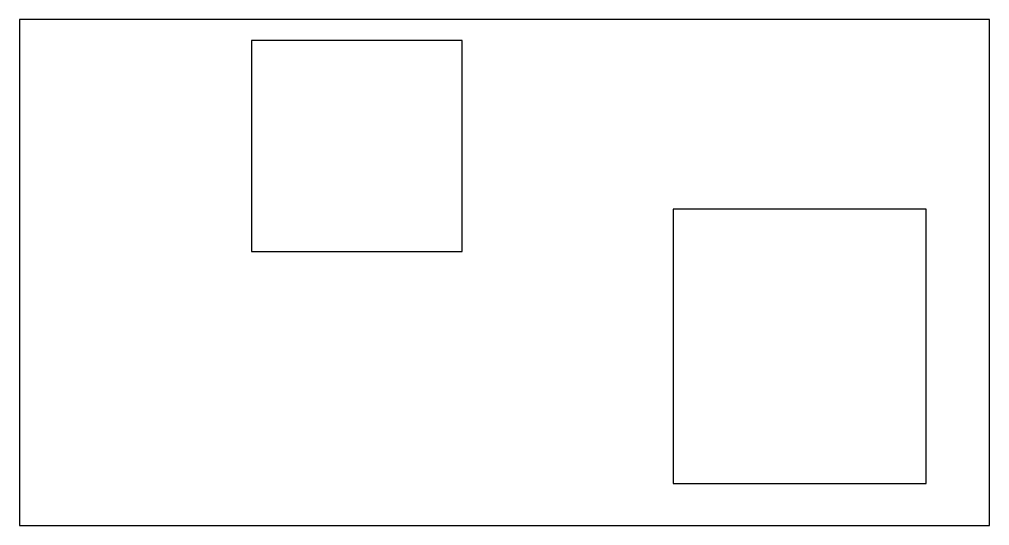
# Model space of a CAD drawing. Header units: millimetres. Extents: x 0 to 230, y -60 to 60.
import ezdxf

# ---------------------------------------------------------------- set-up
doc = ezdxf.new("R2010")
doc.units = ezdxf.units.MM

msp = doc.modelspace()

# ---------------------------------------------------------------- linework, layer by layer
at = {"color": 7, "linetype": 'Continuous', "lineweight": 25}
for p, q in [((0, 60), (0, -60)), ((230, 60), (0, 60)), ((230, -60), (230, 60)), ((55, 55), (55, 5)), ((105, 55), (55, 55)), ((105, 5), (105, 55)), ((155, 15), (155, -50)), ((215, 15), (155, 15)), ((215, -50), (215, 15)), ((55, 5), (105, 5)), ((155, -50), (215, -50)), ((0, -60), (230, -60))]:
    msp.add_line(p, q, dxfattribs=at)

doc.saveas('drawing.dxf')
